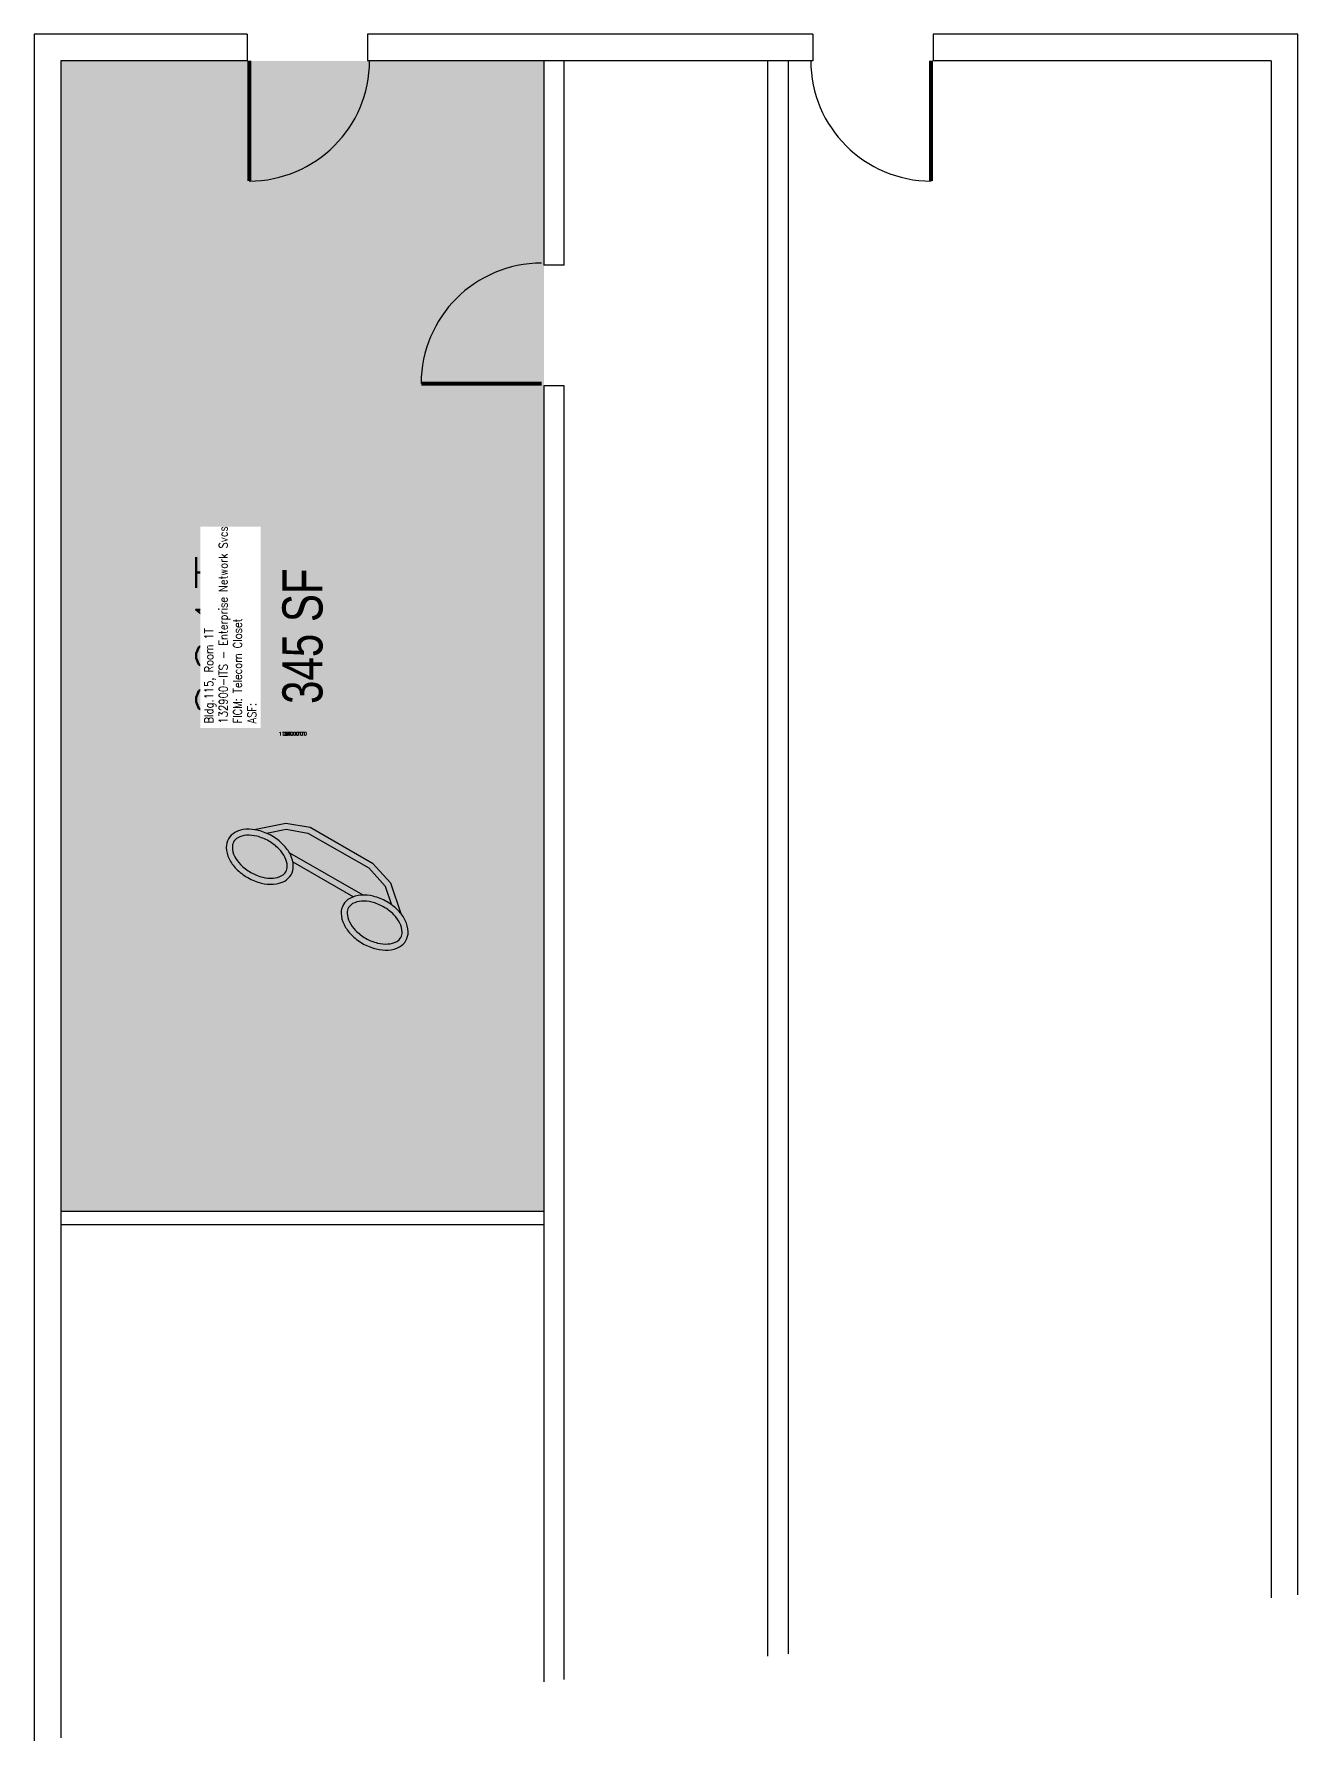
# Model space of a CAD drawing. Header units: inches. Extents: x 0 to 378, y 0 to 1524.
# Drawn here: x 0 to 378, y 1014 to 1524 of the extents above; entities that cross this region are included whole.
import ezdxf
from ezdxf.enums import TextEntityAlignment as Align

# ---------------------------------------------------------------- set-up
doc = ezdxf.new("R2010")
doc.units = ezdxf.units.IN
doc.header["$LTSCALE"] = 50
doc.header["$MEASUREMENT"] = 0
doc.layers.get('0').update_dxf_attribs({"linetype": 'CONTINUOUS'})
for name, color, linetype in [('A-DOOR', 2, 'CONTINUOUS'), ('A-IDEN-ICON', 4, 'CONTINUOUS'), ('A-IDEN-RNUM', 7, 'CONTINUOUS'), ('A-IDEN-SNUM', 4, 'CONTINUOUS'), ('A-IDEN-VNUM', 4, 'CONTINUOUS'), ('A-WALL', 5, 'CONTINUOUS'), ('AREA-TEXT', 3, 'CONTINUOUS'), ('Rooms-Category-Color', 7, 'CONTINUOUS'), ('Rooms-College-Color', 7, 'CONTINUOUS'), ('Rooms-Department-Color', 7, 'CONTINUOUS'), ('Rooms-Division-Color', 7, 'CONTINUOUS'), ('Rooms-Information', 7, 'CONTINUOUS')]:
    doc.layers.add(name, color=color, linetype=linetype)
doc.styles.add('AREA', font='arial.ttf', dxfattribs={"width": 0.75, "height": 12})
doc.styles.add('ROOMSNUMBER', font='txt.shx', dxfattribs={"height": 0.083333})
doc.styles.add('ROOMVNUMBER', font='simplex.shx', dxfattribs={"width": 0.85})

# ---------------------------------------------------------------- blocks, each defined once
blk = doc.blocks.new('CPPHONE')
for p, q in [((0.0096, 0.0252), (-0.0196, -0.0252)), ((0.0169, 0.0279), (-0.0182, -0.0329))]:
    blk.add_line(p, q)
for points in [[(0.0288, 0.0786, 0.139889), (0.0216, 0.0804, 0.107118), (0.0122, 0.0781, 0.079812), (0.0039, 0.0722, 0.067459), (-0.0035, 0.0626, 0.067459), (-0.008, 0.0515, 0.079812), (-0.009, 0.0413, 0.107118), (-0.0064, 0.032, 0.139889), (-0.0012, 0.0267, 0.139889), (0.0061, 0.0248, 0.107118), (0.0155, 0.0272, 0.079812), (0.0238, 0.0331, 0.067459), (0.0312, 0.0426, 0.067459), (0.0357, 0.0538, 0.079812), (0.0367, 0.0639, 0.107118), (0.034, 0.0732, 0.139889)], [(0.0263, 0.0743, 0.139889), (0.0218, 0.0754, 0.107118), (0.0144, 0.0736, 0.079812), (0.0074, 0.0686, 0.067459), (0.0008, 0.0601, 0.067459), (-0.0032, 0.0502, 0.079812), (-0.004, 0.0417, 0.107118), (-0.0019, 0.0344, 0.139889), (0.0013, 0.031, 0.139889), (0.0059, 0.0298, 0.107118), (0.0133, 0.0317, 0.079812), (0.0203, 0.0367, 0.067459), (0.0268, 0.0451, 0.067459), (0.0309, 0.055, 0.079812), (0.0317, 0.0636, 0.107118), (0.0296, 0.0709, 0.139889)], [(-0.0262, -0.0167, 0.139889), (-0.0334, -0.0148, 0.107118), (-0.0428, -0.0172, 0.079812), (-0.0511, -0.0231, 0.067459), (-0.0585, -0.0326, 0.067459), (-0.063, -0.0438, 0.079812), (-0.064, -0.0539, 0.107118), (-0.0614, -0.0632, 0.139889), (-0.0562, -0.0686, 0.139889), (-0.0489, -0.0704, 0.107118), (-0.0395, -0.0681, 0.079812), (-0.0312, -0.0622, 0.067459), (-0.0238, -0.0526, 0.067459), (-0.0193, -0.0415, 0.079812), (-0.0183, -0.0313, 0.107118), (-0.021, -0.022, 0.139889)], [(-0.0287, -0.021, 0.139889), (-0.0332, -0.0198, 0.107118), (-0.0406, -0.0217, 0.079812), (-0.0476, -0.0267, 0.067459), (-0.0542, -0.0351, 0.067459), (-0.0582, -0.045, 0.079812), (-0.059, -0.0536, 0.107118), (-0.0569, -0.0609, 0.139889), (-0.0537, -0.0643, 0.139889), (-0.0491, -0.0654, 0.107118), (-0.0417, -0.0636, 0.079812), (-0.0347, -0.0586, 0.067459), (-0.0282, -0.0501, 0.067459), (-0.0241, -0.0402, 0.079812), (-0.0233, -0.0317, 0.107118), (-0.0254, -0.0244, 0.139889)]]:
    blk.add_lwpolyline(points, format="xyb", close=True)
for points in [[(0.0364, 0.0572), (0.0417, 0.0308), (0.0382, 0.0108), (0.0082, -0.0411), (-0.0083, -0.0558), (-0.0338, -0.0645)], [(0.0334, 0.047), (0.0366, 0.0307), (0.0334, 0.0126), (0.0043, -0.0379), (-0.0109, -0.0514), (-0.0265, -0.0567)]]:
    blk.add_lwpolyline(points)

msp = doc.modelspace()

# ---------------------------------------------------------------- hatches: boundary and pattern name
at = {"layer": 'Rooms-Category-Color', "true_color": 0xadadad}
msp.add_hatch(color=253, dxfattribs=at).paths.add_polyline_path([(152.5, 1516), (8, 1516), (8, 1171.92), (152.5, 1171.92)])
at = {"layer": 'Rooms-College-Color', "true_color": 0xadadad}
msp.add_hatch(color=253, dxfattribs=at).paths.add_polyline_path([(152.5, 1516), (8, 1516), (8, 1171.92), (152.5, 1171.92)])
at = {"layer": 'Rooms-Department-Color', "true_color": 0xacacac}
msp.add_hatch(color=253, dxfattribs=at).paths.add_polyline_path([(152.5, 1516), (8, 1516), (8, 1171.92), (152.5, 1171.92)])
at = {"layer": 'Rooms-Division-Color', "true_color": 0xadadad}
msp.add_hatch(color=253, dxfattribs=at).paths.add_polyline_path([(152.5, 1516), (8, 1516), (8, 1171.92), (152.5, 1171.92)])

# ---------------------------------------------------------------- linework, layer by layer
at = {"layer": 'A-DOOR', "const_width": 1.2}
for points in [[(64.33, 1516.06), (64.33, 1480.06)], [(268.31, 1516.06), (268.31, 1480.06)], [(151.77, 1419.51), (115.77, 1419.51)]]:
    msp.add_lwpolyline(points, dxfattribs=at)
at = {"layer": 'A-DOOR'}
for centre, start, end in [((64.33, 1516.06), 270, 0), ((268.31, 1516.06), 180, 270), ((151.77, 1419.51), 90, 180)]:
    msp.add_arc(centre, 36, start, end, dxfattribs=at)
at = {"layer": 'A-WALL'}
for p, q in [((0, 1524), (0, 1013.58)), ((63.68, 1524), (0, 1524)), ((63.68, 1524), (63.68, 1516)), ((99.68, 1524), (99.68, 1516)), ((232.95, 1524), (99.68, 1524)), ((232.95, 1524), (232.95, 1516)), ((378, 1524), (268.95, 1524)), ((268.95, 1524), (268.95, 1516)), ((378, 1057.26), (378, 1524)), ((8, 1516), (8, 1014.51)), ((63.68, 1516), (8, 1516)), ((232.95, 1516), (99.68, 1516)), ((152.5, 1516), (152.5, 1454.86)), ((158.5, 1454.86), (158.5, 1516)), ((219.5, 1038.95), (219.5, 1516)), ((225.5, 1516), (225.5, 1039.64)), ((370, 1516), (268.95, 1516)), ((370, 1516), (370, 1056.34)), ((158.5, 1454.86), (152.5, 1454.86)), ((158.5, 1418.86), (152.5, 1418.86)), ((152.5, 1418.86), (152.5, 1031.2)), ((158.5, 1031.9), (158.5, 1418.86)), ((152.5, 1171.92), (8, 1171.92)), ((152.5, 1167.92), (8, 1167.92))]:
    msp.add_line(p, q, dxfattribs=at)

# ---------------------------------------------------------------- block references
at = {"layer": 'A-IDEN-ICON', "xscale": 360.0000000025632, "yscale": 360.0000000025632, "zscale": 360.0000000025632, "rotation": 90.19598937519119}
msp.add_blockref('CPPHONE', (86.46, 1273.07), dxfattribs=at)

# ---------------------------------------------------------------- texts
at = {"layer": 'A-IDEN-RNUM', "style": 'ROOMSNUMBER'}
msp.add_text('0001-T0', height=1, dxfattribs=at).set_placement((77.38, 1314.79), align=Align.MIDDLE)
at = {"layer": 'A-IDEN-SNUM', "style": 'ROOMSNUMBER'}
msp.add_text('11500001T0', height=1, dxfattribs=at).set_placement((77.38, 1314.79), align=Align.MIDDLE)
at = {"layer": 'A-IDEN-VNUM', "style": 'ROOMVNUMBER', "width": 0.85}
msp.add_text('001T', height=18, rotation=90, dxfattribs=at).set_placement((57.43, 1343.32), align=Align.MIDDLE)
at = {"layer": 'AREA-TEXT', "style": 'AREA', "width": 0.75}
msp.add_text('345 SF', height=12, rotation=90, dxfattribs=at).set_placement((80.25, 1343.96), align=Align.MIDDLE_CENTER)

# ---------------------------------------------------------------- next in the draw order: texts
at = {"layer": 'Rooms-Information', "insert": (66.43, 1317.82), "char_height": 2.5714, "width": 57.6, "attachment_point": 7, "rotation": 90, "style": 'ROOMVNUMBER', "bg_fill": 3, "box_fill_scale": 1.5, "bg_fill_color": 256, "bg_fill_true_color": 13158600, "bg_fill_transparency": 0}
msp.add_mtext('Bldg.115, Room 1T^M^J132900-ITS - Enterprise Network Svcs^M^JFICM: Telecom Closet^M^JASF: ', dxfattribs=at)

doc.saveas('drawing.dxf')
